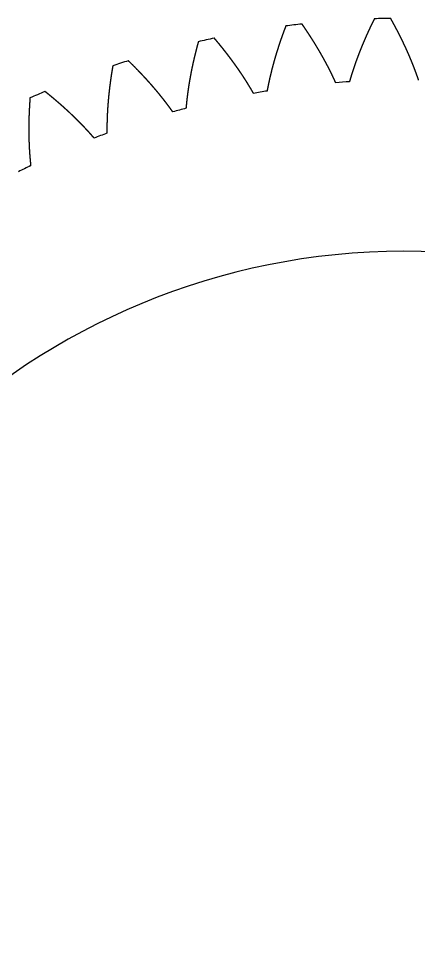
# Model space of a CAD drawing. Header units: millimetres. Extents: x -106 to 415, y -206 to 191.
# Drawn here: x -59.9 to -30.8, y -59.2 to 7.8 of the extents above; entities that cross this region are included whole.
import ezdxf

# ---------------------------------------------------------------- set-up
doc = ezdxf.new("R2010")
doc.units = ezdxf.units.MM
doc.header["$MEASUREMENT"] = 0

msp = doc.modelspace()

# ---------------------------------------------------------------- linework, layer by layer
for radius, start, end in [(67, 96.4146326, 97.4315214), (67, 90.8761711, 91.8930599), (67, 101.9530941, 102.969983), (67, 107.4915557, 108.5084445), (62.5, 93.6954393, 94.6122532), (67, 113.0300172, 114.046906), (62.5, 99.2339009, 100.1507147), (62.5, 104.7723624, 105.6891762), (62.5, 110.3108239, 111.2276378), (62.5, 115.8492855, 116.7660993), (50, 0.0000017, 177.2307675)]:
    msp.add_arc((-31.79206, -59.18716), radius, start, end)
for points in [[(-36.81782, 3.11045), (-36.8266, 3.13005), (-36.84423, 3.16924), (-36.87082, 3.22799), (-36.9066, 3.30625), (-36.95184, 3.40396), (-36.99762, 3.50155), (-37.04391, 3.59901), (-37.09074, 3.69635), (-37.13808, 3.79356), (-37.18593, 3.89066), (-37.23429, 3.98763), (-37.28315, 4.08447), (-37.3325, 4.1812), (-37.38234, 4.27779), (-37.43266, 4.37427), (-37.48346, 4.47062), (-37.53474, 4.56684), (-37.58649, 4.66294), (-37.6387, 4.75891), (-37.69138, 4.85476), (-37.74453, 4.95047), (-37.79813, 5.04607), (-37.85218, 5.14153), (-37.90668, 5.23687), (-37.96162, 5.33208), (-38.01701, 5.42716), (-38.07284, 5.52211), (-38.1291, 5.61693), (-38.1858, 5.71162), (-38.24293, 5.80618), (-38.30049, 5.90061), (-38.35847, 5.99491), (-38.41687, 6.08908), (-38.4757, 6.18312), (-38.53493, 6.27702), (-38.59459, 6.3708), (-38.65465, 6.46444), (-38.71512, 6.55794), (-38.776, 6.65131), (-38.83729, 6.74455), (-38.89897, 6.83766), (-38.96105, 6.93062), (-39.02354, 7.02345), (-39.08641, 7.11615), (-39.14968, 7.2087), (-39.20061, 7.28264), (-39.23898, 7.33804), (-39.26463, 7.37494), (-39.27748, 7.39338)], [(-34.00535, 7.77627), (-34.0154, 7.75617), (-34.03545, 7.71595), (-34.06542, 7.65559), (-34.10513, 7.57507), (-34.15436, 7.47434), (-34.20318, 7.37353), (-34.25159, 7.27265), (-34.29959, 7.17169), (-34.34718, 7.07065), (-34.39434, 6.96954), (-34.44109, 6.86835), (-34.48742, 6.76708), (-34.53332, 6.66575), (-34.5788, 6.56434), (-34.62385, 6.46286), (-34.66847, 6.36131), (-34.71265, 6.25969), (-34.7564, 6.15801), (-34.79971, 6.05625), (-34.84257, 5.95442), (-34.885, 5.85253), (-34.92697, 5.75058), (-34.96849, 5.64856), (-35.00956, 5.54647), (-35.05018, 5.44432), (-35.09033, 5.34211), (-35.13002, 5.23984), (-35.16924, 5.13751), (-35.208, 5.03511), (-35.24628, 4.93266), (-35.28408, 4.83015), (-35.3214, 4.72758), (-35.35823, 4.62496), (-35.39458, 4.52228), (-35.43043, 4.41955), (-35.46579, 4.31677), (-35.50065, 4.21393), (-35.535, 4.11104), (-35.56884, 4.0081), (-35.60217, 3.90511), (-35.63497, 3.80207), (-35.66723, 3.69899), (-35.69896, 3.59586), (-35.73015, 3.49269), (-35.76081, 3.38947), (-35.7849, 3.30686), (-35.80273, 3.24488), (-35.8145, 3.20355), (-35.82037, 3.18289)], [(-30.78177, 3.30468), (-30.78862, 3.32503), (-30.80238, 3.36574), (-30.82318, 3.42679), (-30.85124, 3.50814), (-30.88684, 3.60975), (-30.92298, 3.7113), (-30.95966, 3.81278), (-30.99687, 3.91418), (-31.0346, 4.01551), (-31.07286, 4.11677), (-31.11164, 4.21796), (-31.15092, 4.31906), (-31.19071, 4.4201), (-31.23099, 4.52106), (-31.27177, 4.62194), (-31.31303, 4.72274), (-31.35478, 4.82346), (-31.39701, 4.9241), (-31.43972, 5.02467), (-31.48291, 5.12515), (-31.52656, 5.22555), (-31.57069, 5.32587), (-31.61527, 5.42611), (-31.66032, 5.52626), (-31.70582, 5.62633), (-31.75177, 5.72631), (-31.79817, 5.8262), (-31.84502, 5.92601), (-31.89232, 6.02573), (-31.94006, 6.12537), (-31.98823, 6.22491), (-32.03684, 6.32437), (-32.08588, 6.42374), (-32.13535, 6.52301), (-32.18525, 6.62219), (-32.23558, 6.72129), (-32.28632, 6.82029), (-32.33749, 6.91919), (-32.38907, 7.018), (-32.44107, 7.11672), (-32.49348, 7.21534), (-32.5463, 7.31387), (-32.59953, 7.41229), (-32.65317, 7.51062), (-32.70721, 7.60886), (-32.75076, 7.68737), (-32.7836, 7.7462), (-32.80558, 7.78541), (-32.81659, 7.80501)], [(-40.45792, 7.25005), (-40.46598, 7.22907), (-40.48206, 7.1871), (-40.50606, 7.12413), (-40.53781, 7.04015), (-40.57709, 6.93514), (-40.61596, 6.8301), (-40.65441, 6.72501), (-40.69244, 6.61989), (-40.73005, 6.51473), (-40.76724, 6.40954), (-40.804, 6.30431), (-40.84034, 6.19905), (-40.87625, 6.09375), (-40.91173, 5.98843), (-40.94677, 5.88308), (-40.98138, 5.77769), (-41.01555, 5.67229), (-41.04928, 5.56685), (-41.08256, 5.46139), (-41.1154, 5.3559), (-41.14779, 5.25039), (-41.17973, 5.14486), (-41.21121, 5.03931), (-41.24224, 4.93374), (-41.2728, 4.82815), (-41.3029, 4.72254), (-41.33254, 4.61691), (-41.3617, 4.51127), (-41.39039, 4.40561), (-41.41861, 4.29995), (-41.44634, 4.19427), (-41.47359, 4.08858), (-41.50034, 3.98288), (-41.52661, 3.87717), (-41.55238, 3.77146), (-41.57765, 3.66574), (-41.60242, 3.56002), (-41.62669, 3.45429), (-41.65044, 3.34857), (-41.67366, 3.24284), (-41.69636, 3.13712), (-41.71853, 3.03141), (-41.74016, 2.9257), (-41.76125, 2.81999), (-41.78179, 2.7143), (-41.7978, 2.62975), (-41.80956, 2.56634), (-41.8173, 2.52407), (-41.82114, 2.50293)], [(-46.82958, 6.10352), (-46.83558, 6.08186), (-46.84753, 6.03853), (-46.86534, 5.97355), (-46.88884, 5.8869), (-46.9178, 5.77858), (-46.94635, 5.67028), (-46.97448, 5.56197), (-47.00218, 5.45367), (-47.02947, 5.34537), (-47.05633, 5.23708), (-47.08277, 5.12879), (-47.10878, 5.02051), (-47.13436, 4.91225), (-47.15951, 4.80399), (-47.18422, 4.69575), (-47.20849, 4.58752), (-47.23233, 4.4793), (-47.25573, 4.3711), (-47.27868, 4.26292), (-47.30118, 4.15476), (-47.32324, 4.04662), (-47.34484, 3.9385), (-47.36599, 3.8304), (-47.38668, 3.72232), (-47.40691, 3.61428), (-47.42668, 3.50625), (-47.44598, 3.39826), (-47.46481, 3.2903), (-47.48317, 3.18237), (-47.50106, 3.07447), (-47.51846, 2.96661), (-47.53538, 2.85878), (-47.55181, 2.75099), (-47.56775, 2.64325), (-47.5832, 2.53554), (-47.59815, 2.42787), (-47.6126, 2.32026), (-47.62655, 2.21268), (-47.63998, 2.10516), (-47.6529, 1.99769), (-47.66529, 1.89027), (-47.67715, 1.7829), (-47.68847, 1.6756), (-47.69926, 1.56836), (-47.70951, 1.46117), (-47.71728, 1.37547), (-47.72287, 1.31122), (-47.72649, 1.2684), (-47.72827, 1.247)], [(-42.80694, 2.33456), (-42.81758, 2.35323), (-42.8389, 2.39053), (-42.87105, 2.44644), (-42.91421, 2.52089), (-42.96867, 2.61377), (-43.02365, 2.70648), (-43.07914, 2.79902), (-43.13513, 2.89139), (-43.19164, 2.98358), (-43.24864, 3.0756), (-43.30613, 3.16745), (-43.36411, 3.25913), (-43.42257, 3.35064), (-43.4815, 3.44198), (-43.54089, 3.53314), (-43.60075, 3.62414), (-43.66108, 3.71496), (-43.72186, 3.80562), (-43.78309, 3.8961), (-43.84478, 3.98642), (-43.90691, 4.07656), (-43.96949, 4.16653), (-44.0325, 4.25634), (-44.09595, 4.34597), (-44.15983, 4.43543), (-44.22413, 4.52472), (-44.28886, 4.61384), (-44.35402, 4.70279), (-44.41959, 4.79156), (-44.48558, 4.88017), (-44.55198, 4.96861), (-44.61879, 5.05687), (-44.68601, 5.14496), (-44.75364, 5.23288), (-44.82166, 5.32063), (-44.89009, 5.40821), (-44.95891, 5.49561), (-45.02812, 5.58285), (-45.09773, 5.66991), (-45.16772, 5.7568), (-45.23811, 5.84351), (-45.30887, 5.93005), (-45.38002, 6.01642), (-45.45155, 6.10261), (-45.52346, 6.18863), (-45.58128, 6.25731), (-45.62482, 6.30874), (-45.65392, 6.34299), (-45.66849, 6.36011)], [(-48.69322, 0.98427), (-48.70561, 1.00182), (-48.73044, 1.03689), (-48.76783, 1.08944), (-48.81797, 1.15937), (-48.88114, 1.24656), (-48.94481, 1.33354), (-49.00897, 1.42029), (-49.07362, 1.50682), (-49.13876, 1.59313), (-49.20438, 1.67922), (-49.27047, 1.76509), (-49.33703, 1.85075), (-49.40404, 1.93618), (-49.47151, 2.02141), (-49.53943, 2.10642), (-49.60779, 2.19121), (-49.6766, 2.27579), (-49.74585, 2.36015), (-49.81553, 2.44431), (-49.88564, 2.52825), (-49.95619, 2.61197), (-50.02715, 2.69548), (-50.09854, 2.77879), (-50.17034, 2.86187), (-50.24255, 2.94475), (-50.31518, 3.02742), (-50.38821, 3.10988), (-50.46164, 3.19212), (-50.53548, 3.27416), (-50.60971, 3.35598), (-50.68434, 3.43759), (-50.75936, 3.519), (-50.83476, 3.60019), (-50.91056, 3.68117), (-50.98673, 3.76195), (-51.06329, 3.84251), (-51.14023, 3.92287), (-51.21754, 4.00301), (-51.29522, 4.08295), (-51.37328, 4.16268), (-51.4517, 4.24219), (-51.53049, 4.3215), (-51.60964, 4.4006), (-51.68915, 4.47948), (-51.76903, 4.55816), (-51.83321, 4.62094), (-51.88151, 4.66793), (-51.91378, 4.69921), (-51.92993, 4.71485)], [(-53.06084, 4.34739), (-53.06472, 4.32525), (-53.07243, 4.28097), (-53.08389, 4.21457), (-53.09892, 4.12606), (-53.11729, 4.01546), (-53.13525, 3.9049), (-53.15279, 3.79438), (-53.16992, 3.68391), (-53.18662, 3.57349), (-53.20291, 3.46311), (-53.21877, 3.35277), (-53.23421, 3.24249), (-53.24922, 3.13226), (-53.2638, 3.02208), (-53.27795, 2.91196), (-53.29167, 2.80189), (-53.30495, 2.69188), (-53.31779, 2.58193), (-53.3302, 2.47204), (-53.34216, 2.36221), (-53.35367, 2.25244), (-53.36474, 2.14274), (-53.37536, 2.03311), (-53.38552, 1.92354), (-53.39523, 1.81404), (-53.40448, 1.70462), (-53.41327, 1.59527), (-53.42159, 1.48599), (-53.42945, 1.37679), (-53.43684, 1.26767), (-53.44375, 1.15863), (-53.45018, 1.04968), (-53.45613, 0.94081), (-53.4616, 0.83202), (-53.46658, 0.72333), (-53.47107, 0.61473), (-53.47507, 0.50621), (-53.47856, 0.3978), (-53.48156, 0.28948), (-53.48404, 0.18126), (-53.48601, 0.07315), (-53.48745, -0.03486), (-53.48837, -0.14275), (-53.48875, -0.25054), (-53.48861, -0.35821), (-53.48807, -0.44426), (-53.48744, -0.50875), (-53.4869, -0.55172), (-53.48661, -0.5732)], [(-54.4217, -0.92783), (-54.43573, -0.91156), (-54.46382, -0.87904), (-54.50611, -0.83035), (-54.56277, -0.76559), (-54.63406, -0.6849), (-54.70583, -0.60448), (-54.77806, -0.52432), (-54.85076, -0.44443), (-54.92392, -0.36481), (-54.99754, -0.28546), (-55.07161, -0.20637), (-55.14613, -0.12754), (-55.22107, -0.04896), (-55.29645, 0.02935), (-55.37226, 0.10741), (-55.44849, 0.18521), (-55.52514, 0.26275), (-55.6022, 0.34004), (-55.67968, 0.41707), (-55.75757, 0.49385), (-55.83587, 0.57038), (-55.91456, 0.64665), (-55.99365, 0.72268), (-56.07314, 0.79845), (-56.15301, 0.87397), (-56.23328, 0.94924), (-56.31393, 1.02426), (-56.39496, 1.09904), (-56.47636, 1.17356), (-56.55815, 1.24784), (-56.6403, 1.32187), (-56.72283, 1.39565), (-56.80572, 1.46919), (-56.88897, 1.54248), (-56.97259, 1.61553), (-57.05657, 1.68833), (-57.1409, 1.76088), (-57.22558, 1.83319), (-57.31062, 1.90526), (-57.39601, 1.97708), (-57.48174, 2.04865), (-57.56781, 2.11999), (-57.65423, 2.19107), (-57.74099, 2.26192), (-57.82808, 2.33252), (-57.89802, 2.38881), (-57.95063, 2.43092), (-57.98577, 2.45894), (-58.00335, 2.47294)], [(-59.09352, 1.99806), (-59.09524, 1.97564), (-59.09865, 1.93083), (-59.10364, 1.86363), (-59.11005, 1.77408), (-59.11767, 1.66222), (-59.12487, 1.55045), (-59.13167, 1.43875), (-59.13805, 1.32715), (-59.14402, 1.21562), (-59.14958, 1.10419), (-59.15472, 0.99284), (-59.15944, 0.88158), (-59.16374, 0.77042), (-59.16762, 0.65935), (-59.17108, 0.54837), (-59.17411, 0.4375), (-59.17671, 0.32672), (-59.17888, 0.21604), (-59.18062, 0.10546), (-59.18192, -0.00501), (-59.18279, -0.11537), (-59.18322, -0.22563), (-59.18321, -0.33578), (-59.18275, -0.44582), (-59.18184, -0.55574), (-59.18049, -0.66554), (-59.17868, -0.77523), (-59.17642, -0.8848), (-59.1737, -0.99425), (-59.17052, -1.10357), (-59.16688, -1.21277), (-59.16277, -1.32184), (-59.15818, -1.43078), (-59.15312, -1.53958), (-59.14759, -1.64825), (-59.14158, -1.75678), (-59.13508, -1.86517), (-59.1281, -1.97342), (-59.12063, -2.08152), (-59.11265, -2.18947), (-59.10418, -2.29727), (-59.09519, -2.40491), (-59.08569, -2.51239), (-59.07567, -2.61971), (-59.06514, -2.72687), (-59.0563, -2.81246), (-59.04944, -2.87659), (-59.04476, -2.9193), (-59.0424, -2.94066)]]:
    msp.add_open_spline(points, degree=5)

doc.saveas('drawing.dxf')
